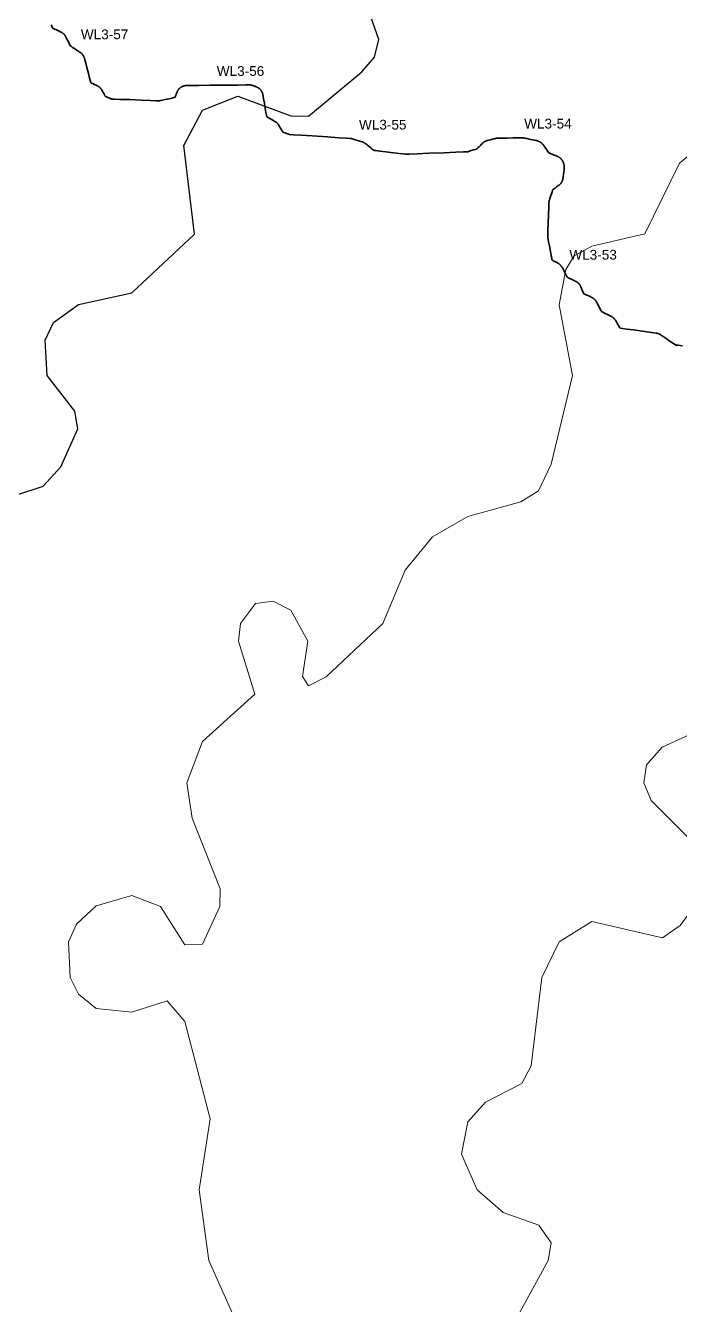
# Model space of a CAD drawing. Extents: x 6810325 to 6812275, y 1878569 to 1880689.
# Drawn here: x 6811602.2 to 6811723.6, y 1879392.1 to 1879629.4 of the extents above; entities that cross this region are included whole.
import ezdxf
from ezdxf.enums import TextEntityAlignment as Align

# ---------------------------------------------------------------- set-up
doc = ezdxf.new("R2010")
doc.units = 21
doc.header["$LTSCALE"] = 10
doc.header["$MEASUREMENT"] = 0
for name, color, linetype, lineweight in [('TOPO-CONTOUR-MAJOR', 34, 'CONTINUOUS', 30), ('TOPO-CONTOUR-MINOR', 36, 'CONTINUOUS', 13), ('WETL-FLAG', 2, 'CONTINUOUS', 13), ('WETL-FLAG-ID', 8, 'CONTINUOUS', 13), ('WETL-WETLAND-SWALE', 82, 'CONTINUOUS', 35)]:
    doc.layers.add(name, color=color, linetype=linetype, lineweight=lineweight)
doc.styles.add('LABEL', font='arial.ttf')

msp = doc.modelspace()

# ---------------------------------------------------------------- linework, layer by layer
at = {"layer": 'TOPO-CONTOUR-MAJOR', "elevation": 205}
msp.add_lwpolyline([(6811595.65, 1879540.8), (6811605.49, 1879544), (6811608.78, 1879547.56), (6811611.93, 1879554.65), (6811611.36, 1879557.93), (6811606.21, 1879564.49), (6811605.84, 1879571.05), (6811607.38, 1879574.33), (6811612.06, 1879577.66), (6811621.9, 1879579.83), (6811633.58, 1879590.74), (6811631.58, 1879607.14), (6811635.02, 1879613.7), (6811641.58, 1879616.31), (6811651.43, 1879612.66), (6811654.71, 1879612.58), (6811664.55, 1879620.84), (6811666.94, 1879623.54), (6811667.75, 1879626.82), (6811661.27, 1879645.08)], dxfattribs=at)
at = {"layer": 'TOPO-CONTOUR-MINOR'}
for points, elevation in [([(6811640.59, 1879390.6), (6811636.19, 1879400.45), (6811634.39, 1879413.57), (6811636.44, 1879426.69), (6811631.74, 1879444.78), (6811628.46, 1879448.6), (6811621.9, 1879446.46), (6811615.34, 1879447.18), (6811612.06, 1879449.84), (6811610.5, 1879452.94), (6811610.18, 1879459.5), (6811611.67, 1879462.78), (6811615.34, 1879466.18), (6811621.9, 1879468.14), (6811627.25, 1879466.06), (6811631.74, 1879458.95), (6811635.02, 1879459.12), (6811638.23, 1879466.06), (6811638.32, 1879469.34), (6811633.13, 1879482.47), (6811632.15, 1879489.03), (6811635.02, 1879496.67), (6811644.74, 1879505.43), (6811641.73, 1879515.28), (6811642.09, 1879518.56), (6811644.86, 1879522.22), (6811648.15, 1879522.67), (6811651.43, 1879521.04), (6811654.55, 1879515.28), (6811653.59, 1879508.71), (6811654.71, 1879506.99), (6811657.99, 1879508.63), (6811668.49, 1879518.56), (6811672.6, 1879528.4), (6811677.67, 1879534.64), (6811684.23, 1879538.41), (6811694.08, 1879541.09), (6811697.36, 1879543.16), (6811699.7, 1879548.08), (6811703.64, 1879564.49), (6811701.16, 1879577.61), (6811702.38, 1879584.17), (6811703.92, 1879586.7), (6811707.2, 1879588.5), (6811717.04, 1879590.81), (6811723.45, 1879603.86), (6811730.17, 1879609.36)], 206), ([(6811728.07, 1879475.91), (6811718.23, 1879485.75), (6811716.89, 1879489.03), (6811717.33, 1879492.31), (6811720.25, 1879495.59), (6811726.89, 1879498.64)], 207), ([(6811693.77, 1879390.6), (6811699.15, 1879400.45), (6811699.7, 1879403.73), (6811697.38, 1879407.01), (6811690.8, 1879409.37), (6811685.97, 1879413.57), (6811683.04, 1879420.13), (6811684.23, 1879426.18), (6811687.52, 1879429.8), (6811694.22, 1879433.26), (6811695.95, 1879436.54), (6811697.96, 1879452.94), (6811701.14, 1879459.5), (6811707.2, 1879463.32), (6811720.32, 1879460.24), (6811723.6, 1879462.56), (6811728.67, 1879469.34)], 207)]:
    msp.add_lwpolyline(points, dxfattribs=dict(at, elevation=elevation))
at = {"layer": 'WETL-FLAG'}
for p in [(6811611.28, 1879625.13), (6811636.48, 1879618.33), (6811662.85, 1879608.38), (6811693.48, 1879608.57), (6811701.85, 1879584.27)]:
    msp.add_point(p, dxfattribs=at)
at = {"layer": 'WETL-WETLAND-SWALE'}
msp.add_lwpolyline([(6811724.05, 1879570.03), (6811723.22, 1879570.12), (6811722.8, 1879570.16), (6811722.79, 1879570.16), (6811722.78, 1879570.17), (6811722.76, 1879570.17), (6811722.75, 1879570.18), (6811722.74, 1879570.18), (6811722.56, 1879570.3), (6811722.21, 1879570.54), (6811721.68, 1879570.9), (6811720.98, 1879571.37), (6811720.45, 1879571.73), (6811720.08, 1879571.97), (6811719.88, 1879572.11), (6811719.84, 1879572.13), (6811719.8, 1879572.15), (6811719.76, 1879572.18), (6811719.72, 1879572.2), (6811719.68, 1879572.22), (6811719.64, 1879572.24), (6811719.6, 1879572.25), (6811719.55, 1879572.27), (6811719.51, 1879572.29), (6811719.47, 1879572.3), (6811719.43, 1879572.32), (6811719.38, 1879572.33), (6811719.34, 1879572.34), (6811719.3, 1879572.35), (6811719.25, 1879572.36), (6811719.21, 1879572.37), (6811719.16, 1879572.38), (6811718.72, 1879572.45), (6811717.87, 1879572.56), (6811716.62, 1879572.74), (6811714.97, 1879572.97), (6811713.73, 1879573.14), (6811712.9, 1879573.26), (6811712.47, 1879573.31), (6811712.46, 1879573.32), (6811712.45, 1879573.32), (6811712.44, 1879573.33), (6811712.43, 1879573.34), (6811712.43, 1879573.35), (6811712.37, 1879573.44), (6811712.27, 1879573.61), (6811712.12, 1879573.86), (6811711.92, 1879574.2), (6811711.77, 1879574.46), (6811711.66, 1879574.65), (6811711.59, 1879574.77), (6811711.56, 1879574.81), (6811711.54, 1879574.84), (6811711.51, 1879574.88), (6811711.48, 1879574.92), (6811711.45, 1879574.96), (6811711.42, 1879575), (6811711.39, 1879575.03), (6811711.35, 1879575.07), (6811711.32, 1879575.1), (6811711.29, 1879575.13), (6811711.25, 1879575.17), (6811711.22, 1879575.2), (6811711.18, 1879575.23), (6811711.14, 1879575.26), (6811711.11, 1879575.29), (6811711.07, 1879575.32), (6811711.03, 1879575.35), (6811710.99, 1879575.37), (6811710.95, 1879575.4), (6811710.91, 1879575.42), (6811710.86, 1879575.45), (6811710.72, 1879575.52), (6811710.48, 1879575.64), (6811710.14, 1879575.81), (6811709.71, 1879576.03), (6811709.37, 1879576.2), (6811709.15, 1879576.31), (6811709.03, 1879576.37), (6811709.02, 1879576.38), (6811709.01, 1879576.39), (6811709, 1879576.4), (6811708.99, 1879576.41), (6811708.99, 1879576.42), (6811708.93, 1879576.53), (6811708.81, 1879576.75), (6811708.65, 1879577.07), (6811708.43, 1879577.49), (6811708.26, 1879577.82), (6811708.14, 1879578.05), (6811708.07, 1879578.18), (6811708.04, 1879578.22), (6811708.02, 1879578.27), (6811707.99, 1879578.31), (6811707.96, 1879578.34), (6811707.94, 1879578.38), (6811707.91, 1879578.42), (6811707.88, 1879578.46), (6811707.85, 1879578.5), (6811707.82, 1879578.53), (6811707.78, 1879578.57), (6811707.75, 1879578.6), (6811707.72, 1879578.63), (6811707.68, 1879578.67), (6811707.65, 1879578.7), (6811707.61, 1879578.73), (6811707.57, 1879578.76), (6811707.54, 1879578.79), (6811707.5, 1879578.82), (6811707.46, 1879578.85), (6811707.42, 1879578.87), (6811707.38, 1879578.9), (6811707.34, 1879578.92), (6811707.3, 1879578.95), (6811707.25, 1879578.97), (6811707.21, 1879578.99), (6811707.09, 1879579.05), (6811706.9, 1879579.14), (6811706.63, 1879579.26), (6811706.29, 1879579.41), (6811706.02, 1879579.53), (6811705.85, 1879579.61), (6811705.75, 1879579.65), (6811705.74, 1879579.66), (6811705.73, 1879579.67), (6811705.73, 1879579.67), (6811705.72, 1879579.68), (6811705.71, 1879579.69), (6811705.68, 1879579.78), (6811705.61, 1879579.94), (6811705.51, 1879580.18), (6811705.38, 1879580.49), (6811705.28, 1879580.74), (6811705.2, 1879580.92), (6811705.15, 1879581.03), (6811705.13, 1879581.08), (6811705.11, 1879581.12), (6811705.08, 1879581.17), (6811705.05, 1879581.21), (6811705.03, 1879581.26), (6811705, 1879581.3), (6811704.97, 1879581.34), (6811704.94, 1879581.39), (6811704.91, 1879581.43), (6811704.88, 1879581.47), (6811704.84, 1879581.51), (6811704.81, 1879581.54), (6811704.77, 1879581.58), (6811704.73, 1879581.62), (6811704.7, 1879581.65), (6811704.66, 1879581.69), (6811704.62, 1879581.72), (6811704.58, 1879581.76), (6811704.54, 1879581.79), (6811704.5, 1879581.82), (6811704.45, 1879581.85), (6811704.41, 1879581.88), (6811704.37, 1879581.9), (6811704.32, 1879581.93), (6811704.28, 1879581.95), (6811704.15, 1879582.02), (6811703.93, 1879582.12), (6811703.64, 1879582.26), (6811703.26, 1879582.45), (6811702.97, 1879582.59), (6811702.78, 1879582.68), (6811702.68, 1879582.73), (6811702.67, 1879582.74), (6811702.66, 1879582.74), (6811702.65, 1879582.75), (6811702.64, 1879582.76), (6811702.64, 1879582.77), (6811702.58, 1879582.88), (6811702.46, 1879583.11), (6811702.29, 1879583.44), (6811702.06, 1879583.88), (6811701.88, 1879584.22), (6811701.75, 1879584.46), (6811701.68, 1879584.6), (6811701.65, 1879584.65), (6811701.62, 1879584.69), (6811701.6, 1879584.73), (6811701.57, 1879584.77), (6811701.54, 1879584.82), (6811701.51, 1879584.86), (6811701.47, 1879584.89), (6811701.44, 1879584.93), (6811701.41, 1879584.97), (6811701.37, 1879585.01), (6811701.34, 1879585.04), (6811701.3, 1879585.08), (6811701.26, 1879585.11), (6811701.23, 1879585.15), (6811701.19, 1879585.18), (6811701.15, 1879585.21), (6811701.11, 1879585.24), (6811701.06, 1879585.27), (6811701.02, 1879585.3), (6811700.98, 1879585.32), (6811700.94, 1879585.35), (6811700.84, 1879585.4), (6811700.7, 1879585.48), (6811700.5, 1879585.58), (6811700.25, 1879585.71), (6811700.06, 1879585.81), (6811699.93, 1879585.88), (6811699.87, 1879585.92), (6811699.85, 1879585.92), (6811699.85, 1879585.93), (6811699.84, 1879585.94), (6811699.83, 1879585.95), (6811699.83, 1879585.96), (6811699.78, 1879586.23), (6811699.68, 1879586.74), (6811699.54, 1879587.51), (6811699.34, 1879588.53), (6811699.2, 1879589.3), (6811699.1, 1879589.82), (6811699.05, 1879590.08), (6811699.05, 1879590.1), (6811699.04, 1879590.11), (6811699.04, 1879590.12), (6811699.04, 1879590.14), (6811699.04, 1879590.15), (6811699.06, 1879590.58), (6811699.09, 1879591.43), (6811699.13, 1879592.7), (6811699.19, 1879594.38), (6811699.24, 1879595.65), (6811699.27, 1879596.49), (6811699.28, 1879596.92), (6811699.28, 1879596.94), (6811699.28, 1879596.95), (6811699.29, 1879596.96), (6811699.29, 1879596.97), (6811699.29, 1879596.98), (6811699.34, 1879597.11), (6811699.42, 1879597.36), (6811699.55, 1879597.72), (6811699.72, 1879598.2), (6811699.84, 1879598.57), (6811699.93, 1879598.81), (6811699.98, 1879598.94), (6811699.98, 1879598.95), (6811699.99, 1879598.96), (6811699.99, 1879598.97), (6811700, 1879598.98), (6811700.01, 1879598.99), (6811700.08, 1879599.04), (6811700.22, 1879599.14), (6811700.41, 1879599.28), (6811700.67, 1879599.47), (6811700.88, 1879599.61), (6811701.02, 1879599.72), (6811701.12, 1879599.79), (6811701.16, 1879599.82), (6811701.2, 1879599.86), (6811701.24, 1879599.89), (6811701.27, 1879599.93), (6811701.31, 1879599.96), (6811701.35, 1879600), (6811701.38, 1879600.04), (6811701.41, 1879600.08), (6811701.45, 1879600.12), (6811701.48, 1879600.16), (6811701.51, 1879600.2), (6811701.54, 1879600.24), (6811701.57, 1879600.28), (6811701.59, 1879600.32), (6811701.62, 1879600.37), (6811701.64, 1879600.41), (6811701.67, 1879600.46), (6811701.69, 1879600.5), (6811701.71, 1879600.55), (6811701.73, 1879600.6), (6811701.75, 1879600.65), (6811701.77, 1879600.69), (6811701.79, 1879600.74), (6811701.8, 1879600.79), (6811701.82, 1879600.84), (6811701.83, 1879600.89), (6811701.84, 1879600.94), (6811701.85, 1879600.99), (6811701.86, 1879601.04), (6811701.88, 1879601.19), (6811701.91, 1879601.44), (6811701.96, 1879601.78), (6811702.01, 1879602.22), (6811702.06, 1879602.57), (6811702.09, 1879602.81), (6811702.1, 1879602.96), (6811702.11, 1879603), (6811702.11, 1879603.05), (6811702.11, 1879603.09), (6811702.11, 1879603.13), (6811702.11, 1879603.18), (6811702.11, 1879603.22), (6811702.11, 1879603.27), (6811702.1, 1879603.31), (6811702.1, 1879603.36), (6811702.09, 1879603.4), (6811702.09, 1879603.44), (6811702.08, 1879603.49), (6811702.07, 1879603.53), (6811702.06, 1879603.58), (6811702.05, 1879603.62), (6811702.04, 1879603.66), (6811702.03, 1879603.71), (6811702.02, 1879603.75), (6811702, 1879603.79), (6811701.99, 1879603.84), (6811701.98, 1879603.88), (6811701.96, 1879603.92), (6811701.94, 1879603.97), (6811701.93, 1879604.01), (6811701.91, 1879604.06), (6811701.89, 1879604.1), (6811701.87, 1879604.15), (6811701.85, 1879604.19), (6811701.83, 1879604.23), (6811701.81, 1879604.28), (6811701.78, 1879604.32), (6811701.76, 1879604.36), (6811701.73, 1879604.4), (6811701.7, 1879604.44), (6811701.68, 1879604.48), (6811701.65, 1879604.52), (6811701.62, 1879604.56), (6811701.59, 1879604.6), (6811701.55, 1879604.63), (6811701.52, 1879604.67), (6811701.49, 1879604.71), (6811701.45, 1879604.74), (6811701.42, 1879604.77), (6811701.38, 1879604.81), (6811701.35, 1879604.84), (6811701.31, 1879604.87), (6811701.27, 1879604.9), (6811701.23, 1879604.93), (6811701.19, 1879604.96), (6811701.15, 1879604.98), (6811701.11, 1879605.01), (6811701.07, 1879605.04), (6811701.03, 1879605.06), (6811700.98, 1879605.08), (6811700.94, 1879605.11), (6811700.9, 1879605.13), (6811700.85, 1879605.15), (6811700.73, 1879605.2), (6811700.53, 1879605.28), (6811700.24, 1879605.39), (6811699.88, 1879605.53), (6811699.61, 1879605.64), (6811699.42, 1879605.71), (6811699.32, 1879605.75), (6811699.31, 1879605.75), (6811699.3, 1879605.76), (6811699.29, 1879605.77), (6811699.29, 1879605.78), (6811699.28, 1879605.79), (6811699.21, 1879605.88), (6811699.08, 1879606.07), (6811698.89, 1879606.34), (6811698.64, 1879606.69), (6811698.45, 1879606.97), (6811698.31, 1879607.17), (6811698.22, 1879607.28), (6811698.19, 1879607.32), (6811698.16, 1879607.36), (6811698.13, 1879607.39), (6811698.1, 1879607.43), (6811698.07, 1879607.46), (6811698.04, 1879607.49), (6811698.01, 1879607.53), (6811697.97, 1879607.56), (6811697.94, 1879607.59), (6811697.9, 1879607.62), (6811697.86, 1879607.65), (6811697.83, 1879607.68), (6811697.79, 1879607.7), (6811697.75, 1879607.73), (6811697.71, 1879607.76), (6811697.67, 1879607.78), (6811697.63, 1879607.81), (6811697.59, 1879607.83), (6811697.55, 1879607.85), (6811697.51, 1879607.87), (6811697.47, 1879607.89), (6811697.42, 1879607.91), (6811697.38, 1879607.93), (6811697.34, 1879607.95), (6811697.29, 1879607.96), (6811697.25, 1879607.98), (6811697.21, 1879607.99), (6811697.16, 1879608), (6811697.12, 1879608.02), (6811696.94, 1879608.06), (6811696.62, 1879608.12), (6811696.18, 1879608.22), (6811695.59, 1879608.35), (6811695.14, 1879608.44), (6811694.83, 1879608.51), (6811694.64, 1879608.55), (6811694.59, 1879608.55), (6811694.53, 1879608.56), (6811694.48, 1879608.57), (6811694.42, 1879608.57), (6811694.37, 1879608.57), (6811694.05, 1879608.57), (6811693.46, 1879608.57), (6811692.61, 1879608.56), (6811691.49, 1879608.55), (6811690.64, 1879608.54), (6811690.06, 1879608.53), (6811689.73, 1879608.53), (6811689.67, 1879608.52), (6811689.62, 1879608.52), (6811689.56, 1879608.51), (6811689.5, 1879608.5), (6811689.44, 1879608.49), (6811689.3, 1879608.46), (6811689.08, 1879608.4), (6811688.79, 1879608.33), (6811688.41, 1879608.23), (6811688.12, 1879608.16), (6811687.9, 1879608.11), (6811687.78, 1879608.07), (6811687.73, 1879608.06), (6811687.69, 1879608.04), (6811687.64, 1879608.03), (6811687.6, 1879608.01), (6811687.56, 1879607.99), (6811687.51, 1879607.98), (6811687.47, 1879607.96), (6811687.43, 1879607.94), (6811687.39, 1879607.91), (6811687.35, 1879607.89), (6811687.31, 1879607.87), (6811687.27, 1879607.84), (6811687.23, 1879607.82), (6811687.19, 1879607.79), (6811687.15, 1879607.76), (6811687.11, 1879607.74), (6811687.08, 1879607.71), (6811687.04, 1879607.68), (6811687.01, 1879607.65), (6811686.97, 1879607.62), (6811686.94, 1879607.58), (6811686.86, 1879607.5), (6811686.73, 1879607.37), (6811686.55, 1879607.18), (6811686.32, 1879606.94), (6811686.15, 1879606.77), (6811686.03, 1879606.64), (6811685.97, 1879606.58), (6811685.96, 1879606.57), (6811685.95, 1879606.56), (6811685.94, 1879606.56), (6811685.93, 1879606.55), (6811685.92, 1879606.55), (6811685.81, 1879606.51), (6811685.59, 1879606.44), (6811685.28, 1879606.34), (6811684.87, 1879606.21), (6811684.56, 1879606.11), (6811684.35, 1879606.05), (6811684.24, 1879606.01), (6811684.23, 1879606.01), (6811684.21, 1879606.01), (6811684.2, 1879606), (6811684.19, 1879606), (6811684.18, 1879606), (6811683.45, 1879605.97), (6811682.01, 1879605.92), (6811679.85, 1879605.83), (6811676.98, 1879605.72), (6811674.82, 1879605.64), (6811673.38, 1879605.58), (6811672.65, 1879605.55), (6811672.64, 1879605.55), (6811672.63, 1879605.55), (6811672.62, 1879605.55), (6811672.61, 1879605.55), (6811672.6, 1879605.56), (6811672.24, 1879605.6), (6811671.52, 1879605.69), (6811670.44, 1879605.82), (6811669, 1879605.99), (6811667.92, 1879606.13), (6811667.2, 1879606.21), (6811666.83, 1879606.26), (6811666.82, 1879606.26), (6811666.81, 1879606.26), (6811666.8, 1879606.27), (6811666.79, 1879606.27), (6811666.78, 1879606.28), (6811666.69, 1879606.36), (6811666.51, 1879606.51), (6811666.24, 1879606.72), (6811665.89, 1879607.01), (6811665.62, 1879607.23), (6811665.42, 1879607.39), (6811665.31, 1879607.48), (6811665.27, 1879607.51), (6811665.23, 1879607.54), (6811665.19, 1879607.56), (6811665.15, 1879607.59), (6811665.11, 1879607.61), (6811665.07, 1879607.64), (6811665.03, 1879607.66), (6811664.99, 1879607.68), (6811664.94, 1879607.7), (6811664.9, 1879607.72), (6811664.86, 1879607.74), (6811664.81, 1879607.76), (6811664.77, 1879607.77), (6811664.62, 1879607.82), (6811664.37, 1879607.9), (6811664.01, 1879608.02), (6811663.55, 1879608.16), (6811663.2, 1879608.27), (6811662.94, 1879608.35), (6811662.78, 1879608.4), (6811662.72, 1879608.41), (6811662.66, 1879608.43), (6811662.6, 1879608.44), (6811662.55, 1879608.45), (6811662.49, 1879608.45), (6811661.74, 1879608.51), (6811660.31, 1879608.6), (6811658.19, 1879608.75), (6811655.38, 1879608.93), (6811653.28, 1879609.07), (6811651.87, 1879609.17), (6811651.16, 1879609.22), (6811651.15, 1879609.22), (6811651.13, 1879609.22), (6811651.12, 1879609.22), (6811651.11, 1879609.22), (6811651.1, 1879609.23), (6811651.02, 1879609.26), (6811650.86, 1879609.32), (6811650.64, 1879609.4), (6811650.35, 1879609.51), (6811650.13, 1879609.6), (6811649.98, 1879609.66), (6811649.89, 1879609.69), (6811649.88, 1879609.69), (6811649.87, 1879609.7), (6811649.86, 1879609.71), (6811649.86, 1879609.72), (6811649.85, 1879609.73), (6811649.8, 1879609.81), (6811649.72, 1879609.96), (6811649.6, 1879610.18), (6811649.44, 1879610.46), (6811649.31, 1879610.69), (6811649.21, 1879610.85), (6811649.16, 1879610.96), (6811649.13, 1879610.99), (6811649.11, 1879611.03), (6811649.08, 1879611.07), (6811649.05, 1879611.11), (6811649.02, 1879611.15), (6811649, 1879611.18), (6811648.97, 1879611.22), (6811648.94, 1879611.25), (6811648.9, 1879611.29), (6811648.87, 1879611.32), (6811648.84, 1879611.35), (6811648.81, 1879611.38), (6811648.77, 1879611.41), (6811648.74, 1879611.44), (6811648.7, 1879611.47), (6811648.66, 1879611.5), (6811648.63, 1879611.53), (6811648.59, 1879611.56), (6811648.55, 1879611.58), (6811648.51, 1879611.61), (6811648.47, 1879611.63), (6811648.35, 1879611.7), (6811648.16, 1879611.81), (6811647.88, 1879611.96), (6811647.52, 1879612.16), (6811647.25, 1879612.31), (6811647.07, 1879612.41), (6811646.97, 1879612.46), (6811646.96, 1879612.47), (6811646.95, 1879612.48), (6811646.94, 1879612.49), (6811646.94, 1879612.5), (6811646.94, 1879612.51), (6811646.89, 1879612.77), (6811646.8, 1879613.27), (6811646.67, 1879614.03), (6811646.5, 1879615.03), (6811646.37, 1879615.79), (6811646.28, 1879616.31), (6811646.23, 1879616.59), (6811646.22, 1879616.64), (6811646.21, 1879616.69), (6811646.19, 1879616.73), (6811646.18, 1879616.78), (6811646.17, 1879616.82), (6811646.15, 1879616.86), (6811646.14, 1879616.91), (6811646.12, 1879616.95), (6811646.1, 1879616.99), (6811646.08, 1879617.04), (6811646.06, 1879617.08), (6811646.04, 1879617.12), (6811646.02, 1879617.16), (6811645.99, 1879617.2), (6811645.97, 1879617.24), (6811645.94, 1879617.28), (6811645.92, 1879617.32), (6811645.89, 1879617.36), (6811645.86, 1879617.4), (6811645.83, 1879617.43), (6811645.8, 1879617.47), (6811645.77, 1879617.51), (6811645.74, 1879617.54), (6811645.71, 1879617.57), (6811645.68, 1879617.61), (6811645.64, 1879617.64), (6811645.61, 1879617.67), (6811645.57, 1879617.7), (6811645.54, 1879617.73), (6811645.5, 1879617.76), (6811645.46, 1879617.79), (6811645.42, 1879617.82), (6811645.39, 1879617.84), (6811645.35, 1879617.87), (6811645.31, 1879617.9), (6811645.27, 1879617.92), (6811645.23, 1879617.94), (6811645.18, 1879617.96), (6811645.14, 1879617.98), (6811645.1, 1879618), (6811645.06, 1879618.02), (6811644.99, 1879618.05), (6811644.9, 1879618.09), (6811644.79, 1879618.13), (6811644.66, 1879618.18), (6811644.55, 1879618.22), (6811644.47, 1879618.25), (6811644.4, 1879618.28), (6811644.35, 1879618.29), (6811644.31, 1879618.31), (6811644.26, 1879618.32), (6811644.22, 1879618.33), (6811644.17, 1879618.34), (6811644.13, 1879618.35), (6811644.08, 1879618.36), (6811644.03, 1879618.37), (6811643.99, 1879618.37), (6811643.94, 1879618.38), (6811643.89, 1879618.38), (6811643.85, 1879618.38), (6811643.8, 1879618.39), (6811643.04, 1879618.38), (6811641.56, 1879618.37), (6811639.38, 1879618.35), (6811636.47, 1879618.33), (6811634.29, 1879618.31), (6811632.81, 1879618.3), (6811632.05, 1879618.29), (6811632, 1879618.28), (6811631.94, 1879618.28), (6811631.89, 1879618.27), (6811631.84, 1879618.27), (6811631.79, 1879618.26), (6811631.75, 1879618.25), (6811631.7, 1879618.24), (6811631.65, 1879618.23), (6811631.6, 1879618.21), (6811631.55, 1879618.2), (6811631.5, 1879618.18), (6811631.45, 1879618.17), (6811631.41, 1879618.15), (6811631.36, 1879618.13), (6811631.31, 1879618.11), (6811631.27, 1879618.09), (6811631.22, 1879618.07), (6811631.18, 1879618.04), (6811631.13, 1879618.02), (6811631.09, 1879617.99), (6811631.05, 1879617.97), (6811631.01, 1879617.94), (6811630.97, 1879617.91), (6811630.92, 1879617.88), (6811630.88, 1879617.85), (6811630.85, 1879617.81), (6811630.81, 1879617.78), (6811630.77, 1879617.75), (6811630.73, 1879617.71), (6811630.7, 1879617.68), (6811630.66, 1879617.64), (6811630.63, 1879617.6), (6811630.6, 1879617.56), (6811630.57, 1879617.52), (6811630.54, 1879617.48), (6811630.51, 1879617.44), (6811630.48, 1879617.4), (6811630.45, 1879617.36), (6811630.42, 1879617.32), (6811630.4, 1879617.27), (6811630.37, 1879617.23), (6811630.35, 1879617.18), (6811630.33, 1879617.14), (6811630.31, 1879617.09), (6811630.29, 1879617.05), (6811630.25, 1879616.96), (6811630.21, 1879616.83), (6811630.14, 1879616.66), (6811630.07, 1879616.45), (6811630.01, 1879616.29), (6811629.97, 1879616.18), (6811629.95, 1879616.12), (6811629.94, 1879616.11), (6811629.93, 1879616.1), (6811629.93, 1879616.09), (6811629.92, 1879616.08), (6811629.9, 1879616.08), (6811629.72, 1879616.04), (6811629.36, 1879615.96), (6811628.83, 1879615.84), (6811628.13, 1879615.69), (6811627.6, 1879615.57), (6811627.24, 1879615.5), (6811627.06, 1879615.46), (6811627.05, 1879615.45), (6811627.03, 1879615.45), (6811627.02, 1879615.45), (6811627.01, 1879615.45), (6811627, 1879615.45), (6811626.44, 1879615.47), (6811625.34, 1879615.51), (6811623.68, 1879615.57), (6811621.48, 1879615.66), (6811619.83, 1879615.72), (6811618.72, 1879615.76), (6811618.16, 1879615.78), (6811618.15, 1879615.78), (6811618.14, 1879615.78), (6811618.13, 1879615.79), (6811618.12, 1879615.79), (6811618.11, 1879615.79), (6811618.04, 1879615.82), (6811617.9, 1879615.88), (6811617.71, 1879615.97), (6811617.45, 1879616.08), (6811617.26, 1879616.16), (6811617.13, 1879616.22), (6811617.05, 1879616.25), (6811617.04, 1879616.26), (6811617.03, 1879616.26), (6811617.03, 1879616.27), (6811617.02, 1879616.28), (6811617.01, 1879616.29), (6811616.97, 1879616.36), (6811616.89, 1879616.5), (6811616.78, 1879616.71), (6811616.64, 1879616.98), (6811616.52, 1879617.19), (6811616.43, 1879617.35), (6811616.38, 1879617.45), (6811616.35, 1879617.49), (6811616.32, 1879617.54), (6811616.29, 1879617.58), (6811616.26, 1879617.62), (6811616.23, 1879617.66), (6811616.19, 1879617.7), (6811616.16, 1879617.74), (6811616.12, 1879617.78), (6811616.09, 1879617.82), (6811616.05, 1879617.86), (6811616.01, 1879617.9), (6811615.97, 1879617.93), (6811615.93, 1879617.96), (6811615.89, 1879618), (6811615.85, 1879618.03), (6811615.81, 1879618.06), (6811615.76, 1879618.09), (6811615.72, 1879618.12), (6811615.67, 1879618.15), (6811615.63, 1879618.17), (6811615.58, 1879618.2), (6811615.48, 1879618.25), (6811615.31, 1879618.33), (6811615.09, 1879618.43), (6811614.81, 1879618.57), (6811614.59, 1879618.67), (6811614.45, 1879618.74), (6811614.37, 1879618.77), (6811614.36, 1879618.78), (6811614.35, 1879618.79), (6811614.34, 1879618.79), (6811614.34, 1879618.8), (6811614.33, 1879618.81), (6811614.26, 1879619.1), (6811614.11, 1879619.66), (6811613.89, 1879620.5), (6811613.61, 1879621.61), (6811613.39, 1879622.45), (6811613.23, 1879623.03), (6811613.15, 1879623.34), (6811613.14, 1879623.39), (6811613.12, 1879623.43), (6811613.11, 1879623.47), (6811613.09, 1879623.52), (6811613.07, 1879623.56), (6811613.05, 1879623.6), (6811613.03, 1879623.64), (6811613.01, 1879623.68), (6811612.99, 1879623.72), (6811612.97, 1879623.76), (6811612.95, 1879623.8), (6811612.92, 1879623.84), (6811612.9, 1879623.88), (6811612.87, 1879623.92), (6811612.84, 1879623.96), (6811612.82, 1879623.99), (6811612.79, 1879624.03), (6811612.76, 1879624.06), (6811612.73, 1879624.1), (6811612.7, 1879624.13), (6811612.67, 1879624.17), (6811612.63, 1879624.2), (6811612.6, 1879624.23), (6811612.57, 1879624.26), (6811612.53, 1879624.29), (6811612.5, 1879624.32), (6811612.46, 1879624.35), (6811612.42, 1879624.38), (6811612.39, 1879624.41), (6811612.25, 1879624.49), (6811612.02, 1879624.65), (6811611.69, 1879624.86), (6811611.27, 1879625.14), (6811610.94, 1879625.35), (6811610.73, 1879625.49), (6811610.61, 1879625.57), (6811610.6, 1879625.58), (6811610.59, 1879625.59), (6811610.58, 1879625.59), (6811610.58, 1879625.61), (6811610.57, 1879625.62), (6811610.51, 1879625.73), (6811610.4, 1879625.95), (6811610.23, 1879626.27), (6811610.01, 1879626.7), (6811609.83, 1879627.03), (6811609.71, 1879627.26), (6811609.64, 1879627.4), (6811609.62, 1879627.44), (6811609.59, 1879627.48), (6811609.56, 1879627.52), (6811609.54, 1879627.56), (6811609.51, 1879627.6), (6811609.48, 1879627.64), (6811609.45, 1879627.67), (6811609.42, 1879627.71), (6811609.39, 1879627.75), (6811609.36, 1879627.78), (6811609.33, 1879627.82), (6811609.29, 1879627.85), (6811609.26, 1879627.88), (6811609.22, 1879627.91), (6811609.19, 1879627.94), (6811609.15, 1879627.97), (6811609.11, 1879628), (6811609.08, 1879628.03), (6811609.04, 1879628.06), (6811609, 1879628.09), (6811608.96, 1879628.11), (6811608.92, 1879628.14), (6811608.88, 1879628.16), (6811608.83, 1879628.18), (6811608.79, 1879628.2), (6811608.67, 1879628.26), (6811608.48, 1879628.35), (6811608.2, 1879628.48), (6811607.85, 1879628.64), (6811607.59, 1879628.76), (6811607.41, 1879628.84), (6811607.31, 1879628.88), (6811607.3, 1879628.89), (6811607.29, 1879628.9), (6811607.28, 1879628.9), (6811607.27, 1879628.91), (6811607.27, 1879628.92), (6811607.24, 1879628.99), (6811607.18, 1879629.11), (6811607.09, 1879629.29), (6811606.97, 1879629.53)], dxfattribs=at)

# ---------------------------------------------------------------- texts
at = {"layer": 'WETL-FLAG-ID', "style": 'LABEL'}
for s, p in [('WL3-57', (6811612.48, 1879626.33)), ('WL3-56', (6811637.68, 1879619.53)), ('WL3-55', (6811664.05, 1879609.58)), ('WL3-54', (6811694.68, 1879609.77)), ('WL3-53', (6811703.05, 1879585.47))]:
    msp.add_text(s, height=1.8, dxfattribs=at).set_placement(p, align=Align.BOTTOM_LEFT)

doc.saveas('drawing.dxf')
